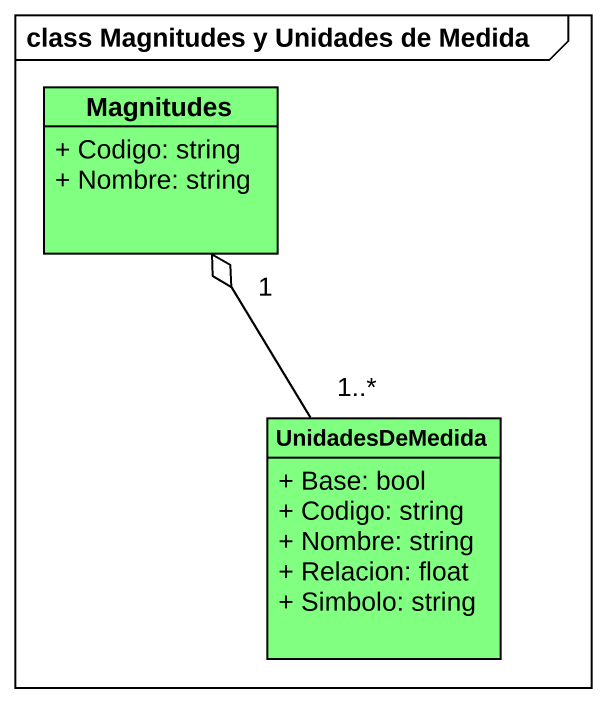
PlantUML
@startuml
mainframe class Magnitudes y Unidades de Medida
hide circle
hide empty members
skinparam classAttributeIconSize 0
class Magnitudes #80FF80 {
  + Codigo: string
  + Nombre: string
}
class UnidadesDeMedida #80FF80 {
  + Base: bool
  + Codigo: string
  + Nombre: string
  + Relacion: float
  + Simbolo: string
}
UnidadesDeMedida "1..*" -up-o "1" Magnitudes
@enduml
